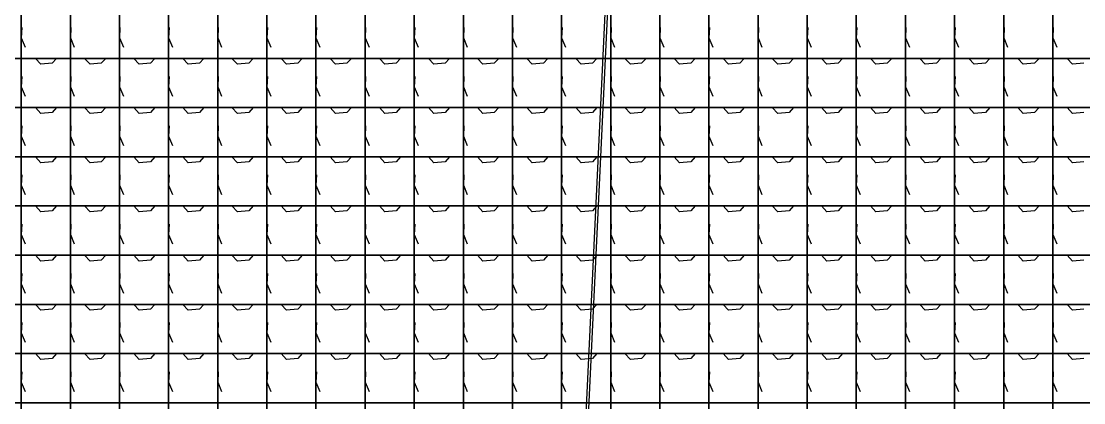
# Model space of a CAD drawing. Header units: inches. Extents: x 0 to 2763, y 0 to 1500.
# Drawn here: x 432 to 981, y 508 to 705 of the extents above; entities that cross this region are included whole.
import ezdxf

# ---------------------------------------------------------------- set-up
doc = ezdxf.new("R2010")
doc.units = ezdxf.units.IN
doc.header["$MEASUREMENT"] = 0

# ---------------------------------------------------------------- blocks, each defined once
blk = doc.blocks.new('*U1')
at = {"color": 254, "true_color": 0xfeeab9}
blk.add_lwpolyline([(-12.7, -12.7), (12.7, -12.7), (12.7, 12.7), (-12.7, 12.7), (-12.7, -12.7)], dxfattribs=at)
blk = doc.blocks.new('*U2')
at = {"color": 0, "linetype": 'ByBlock', "lineweight": -2, "transparency": 16777216}
for p in [(406.4, 685.8), (431.8, 685.8), (457.2, 685.8), (482.6, 685.8), (508, 685.8), (533.4, 685.8), (558.8, 685.8), (584.2, 685.8), (609.6, 685.8), (635, 685.8), (660.4, 685.8), (685.8, 685.8), (711.2, 685.8), (736.6, 685.8), (762, 685.8), (787.4, 685.8), (812.8, 685.8), (838.2, 685.8), (863.6, 685.8), (889, 685.8), (914.4, 685.8), (939.8, 685.8), (965.2, 685.8), (406.4, 660.4), (431.8, 660.4), (457.2, 660.4), (482.6, 660.4), (508, 660.4), (533.4, 660.4), (558.8, 660.4), (584.2, 660.4), (609.6, 660.4), (635, 660.4), (660.4, 660.4), (685.8, 660.4), (711.2, 660.4), (736.6, 660.4), (762, 660.4), (787.4, 660.4), (812.8, 660.4), (838.2, 660.4), (863.6, 660.4), (889, 660.4), (914.4, 660.4), (939.8, 660.4), (965.2, 660.4), (406.4, 635), (431.8, 635), (457.2, 635), (482.6, 635), (508, 635), (533.4, 635), (558.8, 635), (584.2, 635), (609.6, 635), (635, 635), (660.4, 635), (685.8, 635), (711.2, 635), (736.6, 635), (762, 635), (787.4, 635), (812.8, 635), (838.2, 635), (863.6, 635), (889, 635), (914.4, 635), (939.8, 635), (965.2, 635), (406.4, 609.6), (431.8, 609.6), (457.2, 609.6), (482.6, 609.6), (508, 609.6), (533.4, 609.6), (558.8, 609.6), (584.2, 609.6), (609.6, 609.6), (635, 609.6), (660.4, 609.6), (685.8, 609.6), (711.2, 609.6), (736.6, 609.6), (762, 609.6), (787.4, 609.6), (812.8, 609.6), (838.2, 609.6), (863.6, 609.6), (889, 609.6), (914.4, 609.6), (939.8, 609.6), (965.2, 609.6), (406.4, 584.2), (431.8, 584.2), (457.2, 584.2), (482.6, 584.2), (508, 584.2), (533.4, 584.2), (558.8, 584.2), (584.2, 584.2), (609.6, 584.2), (635, 584.2), (660.4, 584.2), (685.8, 584.2), (711.2, 584.2), (736.6, 584.2), (762, 584.2), (787.4, 584.2), (812.8, 584.2), (838.2, 584.2), (863.6, 584.2), (889, 584.2), (914.4, 584.2), (939.8, 584.2), (965.2, 584.2), (406.4, 558.8), (431.8, 558.8), (457.2, 558.8), (482.6, 558.8), (508, 558.8), (533.4, 558.8), (558.8, 558.8), (584.2, 558.8), (609.6, 558.8), (635, 558.8), (660.4, 558.8), (685.8, 558.8), (711.2, 558.8), (736.6, 558.8), (762, 558.8), (787.4, 558.8), (812.8, 558.8), (838.2, 558.8), (863.6, 558.8), (889, 558.8), (914.4, 558.8), (939.8, 558.8), (965.2, 558.8), (406.4, 533.4), (431.8, 533.4), (457.2, 533.4), (482.6, 533.4), (508, 533.4), (533.4, 533.4), (558.8, 533.4), (584.2, 533.4), (609.6, 533.4), (635, 533.4), (660.4, 533.4), (685.8, 533.4), (711.2, 533.4), (736.6, 533.4), (762, 533.4), (787.4, 533.4), (812.8, 533.4), (838.2, 533.4), (863.6, 533.4), (889, 533.4), (914.4, 533.4), (939.8, 533.4), (965.2, 533.4), (406.4, 508), (431.8, 508), (457.2, 508), (482.6, 508), (508, 508), (533.4, 508), (558.8, 508), (584.2, 508), (609.6, 508), (635, 508), (660.4, 508), (685.8, 508), (711.2, 508), (736.6, 508), (762, 508), (787.4, 508), (812.8, 508), (838.2, 508), (863.6, 508), (889, 508), (914.4, 508), (939.8, 508), (965.2, 508), (406.4, 482.6), (431.8, 482.6), (457.2, 482.6), (482.6, 482.6), (508, 482.6), (533.4, 482.6), (558.8, 482.6), (584.2, 482.6), (609.6, 482.6), (635, 482.6), (660.4, 482.6), (685.8, 482.6), (711.2, 482.6), (736.6, 482.6), (762, 482.6), (787.4, 482.6), (812.8, 482.6), (838.2, 482.6), (863.6, 482.6), (889, 482.6), (914.4, 482.6), (939.8, 482.6), (965.2, 482.6)]:
    blk.add_blockref('*U1', p, dxfattribs=at)

msp = doc.modelspace()

# ---------------------------------------------------------------- linework, layer by layer
at = {"linetype": 'Continuous'}
for p, q in [((432.05, 701.8), (431.8, 696.47)), ((457.45, 701.8), (457.2, 696.47)), ((482.85, 701.8), (482.6, 696.47)), ((508.25, 701.8), (508, 696.47)), ((533.65, 701.8), (533.4, 696.47)), ((559.05, 701.8), (558.8, 696.47)), ((584.45, 701.8), (584.2, 696.47)), ((609.85, 701.8), (609.6, 696.47)), ((635.25, 701.8), (635, 696.47)), ((660.65, 701.8), (660.4, 696.47)), ((686.05, 701.8), (685.8, 696.47)), ((711.45, 701.8), (711.2, 696.47)), ((736.85, 701.8), (736.6, 696.47)), ((762.25, 701.8), (762, 696.47)), ((787.65, 701.8), (787.4, 696.47)), ((813.05, 701.8), (812.8, 696.47)), ((838.45, 701.8), (838.2, 696.47)), ((863.85, 701.8), (863.6, 696.47)), ((889.25, 701.8), (889, 696.47)), ((914.65, 701.8), (914.4, 696.47)), ((940.05, 701.8), (939.8, 696.47)), ((965.45, 701.8), (965.2, 696.47)), ((431.8, 696.47), (433.83, 691.64)), ((457.2, 696.47), (459.23, 691.64)), ((482.6, 696.47), (484.63, 691.64)), ((508, 696.47), (510.03, 691.64)), ((533.4, 696.47), (535.43, 691.64)), ((558.8, 696.47), (560.83, 691.64)), ((584.2, 696.47), (586.23, 691.64)), ((609.6, 696.47), (611.63, 691.64)), ((635, 696.47), (637.03, 691.64)), ((660.4, 696.47), (662.43, 691.64)), ((685.8, 696.47), (687.83, 691.64)), ((711.2, 696.47), (713.23, 691.64)), ((736.6, 696.47), (738.63, 691.64)), ((762, 696.47), (764.03, 691.64)), ((787.4, 696.47), (789.43, 691.64)), ((812.8, 696.47), (814.83, 691.64)), ((838.2, 696.47), (840.23, 691.64)), ((863.6, 696.47), (865.63, 691.64)), ((889, 696.47), (891.03, 691.64)), ((914.4, 696.47), (916.43, 691.64)), ((939.8, 696.47), (941.83, 691.64)), ((965.2, 696.47), (967.23, 691.64)), ((441.96, 682.75), (439.17, 685.8)), ((447.8, 683.26), (441.96, 682.75)), ((450.09, 685.8), (447.8, 683.26)), ((467.36, 682.75), (464.57, 685.8)), ((473.2, 683.26), (467.36, 682.75)), ((475.49, 685.8), (473.2, 683.26)), ((492.76, 682.75), (489.97, 685.8)), ((498.6, 683.26), (492.76, 682.75)), ((500.89, 685.8), (498.6, 683.26)), ((518.16, 682.75), (515.37, 685.8)), ((524, 683.26), (518.16, 682.75)), ((526.29, 685.8), (524, 683.26)), ((543.56, 682.75), (540.77, 685.8)), ((549.4, 683.26), (543.56, 682.75)), ((551.69, 685.8), (549.4, 683.26)), ((568.96, 682.75), (566.17, 685.8)), ((574.8, 683.26), (568.96, 682.75)), ((577.09, 685.8), (574.8, 683.26)), ((594.36, 682.75), (591.57, 685.8)), ((600.2, 683.26), (594.36, 682.75)), ((602.49, 685.8), (600.2, 683.26)), ((619.76, 682.75), (616.97, 685.8)), ((625.6, 683.26), (619.76, 682.75)), ((627.89, 685.8), (625.6, 683.26)), ((645.16, 682.75), (642.37, 685.8)), ((651, 683.26), (645.16, 682.75)), ((653.29, 685.8), (651, 683.26)), ((670.56, 682.75), (667.77, 685.8)), ((676.4, 683.26), (670.56, 682.75)), ((678.69, 685.8), (676.4, 683.26)), ((695.96, 682.75), (693.17, 685.8)), ((701.8, 683.26), (695.96, 682.75)), ((704.09, 685.8), (701.8, 683.26)), ((721.36, 682.75), (718.57, 685.8)), ((727.2, 683.26), (721.36, 682.75)), ((729.49, 685.8), (727.2, 683.26)), ((746.76, 682.75), (743.97, 685.8)), ((752.6, 683.26), (746.76, 682.75)), ((754.89, 685.8), (752.6, 683.26)), ((772.16, 682.75), (769.37, 685.8)), ((778, 683.26), (772.16, 682.75)), ((780.29, 685.8), (778, 683.26)), ((797.56, 682.75), (794.77, 685.8)), ((803.4, 683.26), (797.56, 682.75)), ((805.69, 685.8), (803.4, 683.26)), ((822.96, 682.75), (820.17, 685.8)), ((828.8, 683.26), (822.96, 682.75)), ((831.09, 685.8), (828.8, 683.26)), ((848.36, 682.75), (845.57, 685.8)), ((854.2, 683.26), (848.36, 682.75)), ((856.49, 685.8), (854.2, 683.26)), ((873.76, 682.75), (870.97, 685.8)), ((879.6, 683.26), (873.76, 682.75)), ((881.89, 685.8), (879.6, 683.26)), ((899.16, 682.75), (896.37, 685.8)), ((905, 683.26), (899.16, 682.75)), ((907.29, 685.8), (905, 683.26)), ((924.56, 682.75), (921.77, 685.8)), ((930.4, 683.26), (924.56, 682.75)), ((932.69, 685.8), (930.4, 683.26)), ((949.96, 682.75), (947.17, 685.8)), ((955.8, 683.26), (949.96, 682.75)), ((958.09, 685.8), (955.8, 683.26)), ((975.36, 682.75), (972.57, 685.8)), ((981.2, 683.26), (975.36, 682.75)), ((432.05, 676.4), (431.8, 671.07)), ((457.45, 676.4), (457.2, 671.07)), ((482.85, 676.4), (482.6, 671.07)), ((508.25, 676.4), (508, 671.07)), ((533.65, 676.4), (533.4, 671.07)), ((559.05, 676.4), (558.8, 671.07)), ((584.45, 676.4), (584.2, 671.07)), ((609.85, 676.4), (609.6, 671.07)), ((635.25, 676.4), (635, 671.07)), ((660.65, 676.4), (660.4, 671.07)), ((686.05, 676.4), (685.8, 671.07)), ((711.45, 676.4), (711.2, 671.07)), ((736.85, 676.4), (736.6, 671.07)), ((762.25, 676.4), (762, 671.07)), ((787.65, 676.4), (787.4, 671.07)), ((813.05, 676.4), (812.8, 671.07)), ((838.45, 676.4), (838.2, 671.07)), ((863.85, 676.4), (863.6, 671.07)), ((889.25, 676.4), (889, 671.07)), ((914.65, 676.4), (914.4, 671.07)), ((940.05, 676.4), (939.8, 671.07)), ((965.45, 676.4), (965.2, 671.07)), ((431.8, 671.07), (433.83, 666.24)), ((457.2, 671.07), (459.23, 666.24)), ((482.6, 671.07), (484.63, 666.24)), ((508, 671.07), (510.03, 666.24)), ((533.4, 671.07), (535.43, 666.24)), ((558.8, 671.07), (560.83, 666.24)), ((584.2, 671.07), (586.23, 666.24)), ((609.6, 671.07), (611.63, 666.24)), ((635, 671.07), (637.03, 666.24)), ((660.4, 671.07), (662.43, 666.24)), ((685.8, 671.07), (687.83, 666.24)), ((711.2, 671.07), (713.23, 666.24)), ((736.6, 671.07), (738.63, 666.24)), ((762, 671.07), (764.03, 666.24)), ((787.4, 671.07), (789.43, 666.24)), ((812.8, 671.07), (814.83, 666.24)), ((838.2, 671.07), (840.23, 666.24)), ((863.6, 671.07), (865.63, 666.24)), ((889, 671.07), (891.03, 666.24)), ((914.4, 671.07), (916.43, 666.24)), ((939.8, 671.07), (941.83, 666.24)), ((965.2, 671.07), (967.23, 666.24)), ((441.96, 657.35), (439.17, 660.4)), ((450.09, 660.4), (447.8, 657.86)), ((467.36, 657.35), (464.57, 660.4)), ((475.49, 660.4), (473.2, 657.86)), ((492.76, 657.35), (489.97, 660.4)), ((500.89, 660.4), (498.6, 657.86)), ((518.16, 657.35), (515.37, 660.4)), ((526.29, 660.4), (524, 657.86)), ((543.56, 657.35), (540.77, 660.4)), ((551.69, 660.4), (549.4, 657.86)), ((568.96, 657.35), (566.17, 660.4)), ((577.09, 660.4), (574.8, 657.86)), ((594.36, 657.35), (591.57, 660.4)), ((602.49, 660.4), (600.2, 657.86)), ((619.76, 657.35), (616.97, 660.4)), ((627.89, 660.4), (625.6, 657.86)), ((645.16, 657.35), (642.37, 660.4)), ((653.29, 660.4), (651, 657.86)), ((670.56, 657.35), (667.77, 660.4)), ((678.69, 660.4), (676.4, 657.86)), ((695.96, 657.35), (693.17, 660.4)), ((704.09, 660.4), (701.8, 657.86)), ((721.36, 657.35), (718.57, 660.4)), ((729.49, 660.4), (727.2, 657.86)), ((746.76, 657.35), (743.97, 660.4)), ((754.89, 660.4), (752.6, 657.86)), ((772.16, 657.35), (769.37, 660.4)), ((780.29, 660.4), (778, 657.86)), ((797.56, 657.35), (794.77, 660.4)), ((805.69, 660.4), (803.4, 657.86)), ((822.96, 657.35), (820.17, 660.4)), ((831.09, 660.4), (828.8, 657.86)), ((848.36, 657.35), (845.57, 660.4)), ((856.49, 660.4), (854.2, 657.86)), ((873.76, 657.35), (870.97, 660.4)), ((881.89, 660.4), (879.6, 657.86)), ((899.16, 657.35), (896.37, 660.4)), ((907.29, 660.4), (905, 657.86)), ((924.56, 657.35), (921.77, 660.4)), ((932.69, 660.4), (930.4, 657.86)), ((949.96, 657.35), (947.17, 660.4)), ((958.09, 660.4), (955.8, 657.86)), ((975.36, 657.35), (972.57, 660.4)), ((447.8, 657.86), (441.96, 657.35)), ((473.2, 657.86), (467.36, 657.35)), ((498.6, 657.86), (492.76, 657.35)), ((524, 657.86), (518.16, 657.35)), ((549.4, 657.86), (543.56, 657.35)), ((574.8, 657.86), (568.96, 657.35)), ((600.2, 657.86), (594.36, 657.35)), ((625.6, 657.86), (619.76, 657.35)), ((651, 657.86), (645.16, 657.35)), ((676.4, 657.86), (670.56, 657.35)), ((701.8, 657.86), (695.96, 657.35)), ((727.2, 657.86), (721.36, 657.35)), ((752.6, 657.86), (746.76, 657.35)), ((778, 657.86), (772.16, 657.35)), ((803.4, 657.86), (797.56, 657.35)), ((828.8, 657.86), (822.96, 657.35)), ((854.2, 657.86), (848.36, 657.35)), ((879.6, 657.86), (873.76, 657.35)), ((905, 657.86), (899.16, 657.35)), ((930.4, 657.86), (924.56, 657.35)), ((955.8, 657.86), (949.96, 657.35)), ((981.2, 657.86), (975.36, 657.35)), ((432.05, 651), (431.8, 645.67)), ((457.45, 651), (457.2, 645.67)), ((482.85, 651), (482.6, 645.67)), ((508.25, 651), (508, 645.67)), ((533.65, 651), (533.4, 645.67)), ((559.05, 651), (558.8, 645.67)), ((584.45, 651), (584.2, 645.67)), ((609.85, 651), (609.6, 645.67)), ((635.25, 651), (635, 645.67)), ((660.65, 651), (660.4, 645.67)), ((686.05, 651), (685.8, 645.67)), ((711.45, 651), (711.2, 645.67)), ((736.85, 651), (736.6, 645.67)), ((762.25, 651), (762, 645.67)), ((787.65, 651), (787.4, 645.67)), ((813.05, 651), (812.8, 645.67)), ((838.45, 651), (838.2, 645.67)), ((863.85, 651), (863.6, 645.67)), ((889.25, 651), (889, 645.67)), ((914.65, 651), (914.4, 645.67)), ((940.05, 651), (939.8, 645.67)), ((965.45, 651), (965.2, 645.67)), ((431.8, 645.67), (433.83, 640.84)), ((457.2, 645.67), (459.23, 640.84)), ((482.6, 645.67), (484.63, 640.84)), ((508, 645.67), (510.03, 640.84)), ((533.4, 645.67), (535.43, 640.84)), ((558.8, 645.67), (560.83, 640.84)), ((584.2, 645.67), (586.23, 640.84)), ((609.6, 645.67), (611.63, 640.84)), ((635, 645.67), (637.03, 640.84)), ((660.4, 645.67), (662.43, 640.84)), ((685.8, 645.67), (687.83, 640.84)), ((711.2, 645.67), (713.23, 640.84)), ((736.6, 645.67), (738.63, 640.84)), ((762, 645.67), (764.03, 640.84)), ((787.4, 645.67), (789.43, 640.84)), ((812.8, 645.67), (814.83, 640.84)), ((838.2, 645.67), (840.23, 640.84)), ((863.6, 645.67), (865.63, 640.84)), ((889, 645.67), (891.03, 640.84)), ((914.4, 645.67), (916.43, 640.84)), ((939.8, 645.67), (941.83, 640.84)), ((965.2, 645.67), (967.23, 640.84)), ((441.96, 631.95), (439.17, 635)), ((447.8, 632.46), (441.96, 631.95)), ((450.09, 635), (447.8, 632.46)), ((467.36, 631.95), (464.57, 635)), ((473.2, 632.46), (467.36, 631.95)), ((475.49, 635), (473.2, 632.46)), ((492.76, 631.95), (489.97, 635)), ((498.6, 632.46), (492.76, 631.95)), ((500.89, 635), (498.6, 632.46)), ((518.16, 631.95), (515.37, 635)), ((524, 632.46), (518.16, 631.95)), ((526.29, 635), (524, 632.46)), ((543.56, 631.95), (540.77, 635)), ((549.4, 632.46), (543.56, 631.95)), ((551.69, 635), (549.4, 632.46)), ((568.96, 631.95), (566.17, 635)), ((574.8, 632.46), (568.96, 631.95)), ((577.09, 635), (574.8, 632.46)), ((594.36, 631.95), (591.57, 635)), ((600.2, 632.46), (594.36, 631.95)), ((602.49, 635), (600.2, 632.46)), ((619.76, 631.95), (616.97, 635)), ((625.6, 632.46), (619.76, 631.95)), ((627.89, 635), (625.6, 632.46)), ((645.16, 631.95), (642.37, 635)), ((651, 632.46), (645.16, 631.95)), ((653.29, 635), (651, 632.46)), ((670.56, 631.95), (667.77, 635)), ((676.4, 632.46), (670.56, 631.95)), ((678.69, 635), (676.4, 632.46)), ((695.96, 631.95), (693.17, 635)), ((701.8, 632.46), (695.96, 631.95)), ((704.09, 635), (701.8, 632.46)), ((721.36, 631.95), (718.57, 635)), ((727.2, 632.46), (721.36, 631.95)), ((729.49, 635), (727.2, 632.46)), ((746.76, 631.95), (743.97, 635)), ((752.6, 632.46), (746.76, 631.95)), ((754.89, 635), (752.6, 632.46)), ((772.16, 631.95), (769.37, 635)), ((778, 632.46), (772.16, 631.95)), ((780.29, 635), (778, 632.46)), ((797.56, 631.95), (794.77, 635)), ((803.4, 632.46), (797.56, 631.95)), ((805.69, 635), (803.4, 632.46)), ((822.96, 631.95), (820.17, 635)), ((828.8, 632.46), (822.96, 631.95)), ((831.09, 635), (828.8, 632.46)), ((848.36, 631.95), (845.57, 635)), ((854.2, 632.46), (848.36, 631.95)), ((856.49, 635), (854.2, 632.46)), ((873.76, 631.95), (870.97, 635)), ((879.6, 632.46), (873.76, 631.95)), ((881.89, 635), (879.6, 632.46)), ((899.16, 631.95), (896.37, 635)), ((905, 632.46), (899.16, 631.95)), ((907.29, 635), (905, 632.46)), ((924.56, 631.95), (921.77, 635)), ((930.4, 632.46), (924.56, 631.95)), ((932.69, 635), (930.4, 632.46)), ((949.96, 631.95), (947.17, 635)), ((955.8, 632.46), (949.96, 631.95)), ((958.09, 635), (955.8, 632.46)), ((975.36, 631.95), (972.57, 635)), ((981.2, 632.46), (975.36, 631.95)), ((432.05, 625.6), (431.8, 620.27)), ((457.45, 625.6), (457.2, 620.27)), ((482.85, 625.6), (482.6, 620.27)), ((508.25, 625.6), (508, 620.27)), ((533.65, 625.6), (533.4, 620.27)), ((559.05, 625.6), (558.8, 620.27)), ((584.45, 625.6), (584.2, 620.27)), ((609.85, 625.6), (609.6, 620.27)), ((635.25, 625.6), (635, 620.27)), ((660.65, 625.6), (660.4, 620.27)), ((686.05, 625.6), (685.8, 620.27)), ((711.45, 625.6), (711.2, 620.27)), ((736.85, 625.6), (736.6, 620.27)), ((762.25, 625.6), (762, 620.27)), ((787.65, 625.6), (787.4, 620.27)), ((813.05, 625.6), (812.8, 620.27)), ((838.45, 625.6), (838.2, 620.27)), ((863.85, 625.6), (863.6, 620.27)), ((889.25, 625.6), (889, 620.27)), ((914.65, 625.6), (914.4, 620.27)), ((940.05, 625.6), (939.8, 620.27)), ((965.45, 625.6), (965.2, 620.27)), ((431.8, 620.27), (433.83, 615.44)), ((457.2, 620.27), (459.23, 615.44)), ((482.6, 620.27), (484.63, 615.44)), ((508, 620.27), (510.03, 615.44)), ((533.4, 620.27), (535.43, 615.44)), ((558.8, 620.27), (560.83, 615.44)), ((584.2, 620.27), (586.23, 615.44)), ((609.6, 620.27), (611.63, 615.44)), ((635, 620.27), (637.03, 615.44)), ((660.4, 620.27), (662.43, 615.44)), ((685.8, 620.27), (687.83, 615.44)), ((711.2, 620.27), (713.23, 615.44)), ((736.6, 620.27), (738.63, 615.44)), ((762, 620.27), (764.03, 615.44)), ((787.4, 620.27), (789.43, 615.44)), ((812.8, 620.27), (814.83, 615.44)), ((838.2, 620.27), (840.23, 615.44)), ((863.6, 620.27), (865.63, 615.44)), ((889, 620.27), (891.03, 615.44)), ((914.4, 620.27), (916.43, 615.44)), ((939.8, 620.27), (941.83, 615.44)), ((965.2, 620.27), (967.23, 615.44)), ((441.96, 606.55), (439.17, 609.6)), ((447.8, 607.06), (441.96, 606.55)), ((450.09, 609.6), (447.8, 607.06)), ((467.36, 606.55), (464.57, 609.6)), ((473.2, 607.06), (467.36, 606.55)), ((475.49, 609.6), (473.2, 607.06)), ((492.76, 606.55), (489.97, 609.6)), ((498.6, 607.06), (492.76, 606.55)), ((500.89, 609.6), (498.6, 607.06)), ((518.16, 606.55), (515.37, 609.6)), ((524, 607.06), (518.16, 606.55)), ((526.29, 609.6), (524, 607.06)), ((543.56, 606.55), (540.77, 609.6)), ((549.4, 607.06), (543.56, 606.55)), ((551.69, 609.6), (549.4, 607.06)), ((568.96, 606.55), (566.17, 609.6)), ((574.8, 607.06), (568.96, 606.55)), ((577.09, 609.6), (574.8, 607.06)), ((594.36, 606.55), (591.57, 609.6)), ((600.2, 607.06), (594.36, 606.55)), ((602.49, 609.6), (600.2, 607.06)), ((619.76, 606.55), (616.97, 609.6)), ((625.6, 607.06), (619.76, 606.55)), ((627.89, 609.6), (625.6, 607.06)), ((645.16, 606.55), (642.37, 609.6)), ((651, 607.06), (645.16, 606.55)), ((653.29, 609.6), (651, 607.06)), ((670.56, 606.55), (667.77, 609.6)), ((676.4, 607.06), (670.56, 606.55)), ((678.69, 609.6), (676.4, 607.06)), ((695.96, 606.55), (693.17, 609.6)), ((701.8, 607.06), (695.96, 606.55)), ((704.09, 609.6), (701.8, 607.06)), ((721.36, 606.55), (718.57, 609.6)), ((727.2, 607.06), (721.36, 606.55)), ((729.49, 609.6), (727.2, 607.06)), ((746.76, 606.55), (743.97, 609.6)), ((752.6, 607.06), (746.76, 606.55)), ((754.89, 609.6), (752.6, 607.06)), ((772.16, 606.55), (769.37, 609.6)), ((778, 607.06), (772.16, 606.55)), ((780.29, 609.6), (778, 607.06)), ((797.56, 606.55), (794.77, 609.6)), ((803.4, 607.06), (797.56, 606.55)), ((805.69, 609.6), (803.4, 607.06)), ((822.96, 606.55), (820.17, 609.6)), ((828.8, 607.06), (822.96, 606.55)), ((831.09, 609.6), (828.8, 607.06)), ((848.36, 606.55), (845.57, 609.6)), ((854.2, 607.06), (848.36, 606.55)), ((856.49, 609.6), (854.2, 607.06)), ((873.76, 606.55), (870.97, 609.6)), ((879.6, 607.06), (873.76, 606.55)), ((881.89, 609.6), (879.6, 607.06)), ((899.16, 606.55), (896.37, 609.6)), ((905, 607.06), (899.16, 606.55)), ((907.29, 609.6), (905, 607.06)), ((924.56, 606.55), (921.77, 609.6)), ((930.4, 607.06), (924.56, 606.55)), ((932.69, 609.6), (930.4, 607.06)), ((949.96, 606.55), (947.17, 609.6)), ((955.8, 607.06), (949.96, 606.55)), ((958.09, 609.6), (955.8, 607.06)), ((975.36, 606.55), (972.57, 609.6)), ((981.2, 607.06), (975.36, 606.55)), ((432.05, 600.2), (431.8, 594.87)), ((457.45, 600.2), (457.2, 594.87)), ((482.85, 600.2), (482.6, 594.87)), ((508.25, 600.2), (508, 594.87)), ((533.65, 600.2), (533.4, 594.87)), ((559.05, 600.2), (558.8, 594.87)), ((584.45, 600.2), (584.2, 594.87)), ((609.85, 600.2), (609.6, 594.87)), ((635.25, 600.2), (635, 594.87)), ((660.65, 600.2), (660.4, 594.87)), ((686.05, 600.2), (685.8, 594.87)), ((711.45, 600.2), (711.2, 594.87)), ((736.85, 600.2), (736.6, 594.87)), ((762.25, 600.2), (762, 594.87)), ((787.65, 600.2), (787.4, 594.87)), ((813.05, 600.2), (812.8, 594.87)), ((838.45, 600.2), (838.2, 594.87)), ((863.85, 600.2), (863.6, 594.87)), ((889.25, 600.2), (889, 594.87)), ((914.65, 600.2), (914.4, 594.87)), ((940.05, 600.2), (939.8, 594.87)), ((965.45, 600.2), (965.2, 594.87)), ((431.8, 594.87), (433.83, 590.04)), ((457.2, 594.87), (459.23, 590.04)), ((482.6, 594.87), (484.63, 590.04)), ((508, 594.87), (510.03, 590.04)), ((533.4, 594.87), (535.43, 590.04)), ((558.8, 594.87), (560.83, 590.04)), ((584.2, 594.87), (586.23, 590.04)), ((609.6, 594.87), (611.63, 590.04)), ((635, 594.87), (637.03, 590.04)), ((660.4, 594.87), (662.43, 590.04)), ((685.8, 594.87), (687.83, 590.04)), ((711.2, 594.87), (713.23, 590.04)), ((736.6, 594.87), (738.63, 590.04)), ((762, 594.87), (764.03, 590.04)), ((787.4, 594.87), (789.43, 590.04)), ((812.8, 594.87), (814.83, 590.04)), ((838.2, 594.87), (840.23, 590.04)), ((863.6, 594.87), (865.63, 590.04)), ((889, 594.87), (891.03, 590.04)), ((914.4, 594.87), (916.43, 590.04)), ((939.8, 594.87), (941.83, 590.04)), ((965.2, 594.87), (967.23, 590.04)), ((441.96, 581.15), (439.17, 584.2)), ((450.09, 584.2), (447.8, 581.66)), ((467.36, 581.15), (464.57, 584.2)), ((475.49, 584.2), (473.2, 581.66)), ((492.76, 581.15), (489.97, 584.2)), ((500.89, 584.2), (498.6, 581.66)), ((518.16, 581.15), (515.37, 584.2)), ((526.29, 584.2), (524, 581.66)), ((543.56, 581.15), (540.77, 584.2)), ((551.69, 584.2), (549.4, 581.66)), ((568.96, 581.15), (566.17, 584.2)), ((577.09, 584.2), (574.8, 581.66)), ((594.36, 581.15), (591.57, 584.2)), ((602.49, 584.2), (600.2, 581.66)), ((619.76, 581.15), (616.97, 584.2)), ((627.89, 584.2), (625.6, 581.66)), ((645.16, 581.15), (642.37, 584.2)), ((653.29, 584.2), (651, 581.66)), ((670.56, 581.15), (667.77, 584.2)), ((678.69, 584.2), (676.4, 581.66)), ((695.96, 581.15), (693.17, 584.2)), ((704.09, 584.2), (701.8, 581.66)), ((721.36, 581.15), (718.57, 584.2)), ((729.49, 584.2), (727.2, 581.66)), ((746.76, 581.15), (743.97, 584.2)), ((754.89, 584.2), (752.6, 581.66)), ((772.16, 581.15), (769.37, 584.2)), ((780.29, 584.2), (778, 581.66)), ((797.56, 581.15), (794.77, 584.2)), ((805.69, 584.2), (803.4, 581.66)), ((822.96, 581.15), (820.17, 584.2)), ((831.09, 584.2), (828.8, 581.66)), ((848.36, 581.15), (845.57, 584.2)), ((856.49, 584.2), (854.2, 581.66)), ((873.76, 581.15), (870.97, 584.2)), ((881.89, 584.2), (879.6, 581.66)), ((899.16, 581.15), (896.37, 584.2)), ((907.29, 584.2), (905, 581.66)), ((924.56, 581.15), (921.77, 584.2)), ((932.69, 584.2), (930.4, 581.66)), ((949.96, 581.15), (947.17, 584.2)), ((958.09, 584.2), (955.8, 581.66)), ((975.36, 581.15), (972.57, 584.2)), ((447.8, 581.66), (441.96, 581.15)), ((473.2, 581.66), (467.36, 581.15)), ((498.6, 581.66), (492.76, 581.15)), ((524, 581.66), (518.16, 581.15)), ((549.4, 581.66), (543.56, 581.15)), ((574.8, 581.66), (568.96, 581.15)), ((600.2, 581.66), (594.36, 581.15)), ((625.6, 581.66), (619.76, 581.15)), ((651, 581.66), (645.16, 581.15)), ((676.4, 581.66), (670.56, 581.15)), ((701.8, 581.66), (695.96, 581.15)), ((727.2, 581.66), (721.36, 581.15)), ((752.6, 581.66), (746.76, 581.15)), ((778, 581.66), (772.16, 581.15)), ((803.4, 581.66), (797.56, 581.15)), ((828.8, 581.66), (822.96, 581.15)), ((854.2, 581.66), (848.36, 581.15)), ((879.6, 581.66), (873.76, 581.15)), ((905, 581.66), (899.16, 581.15)), ((930.4, 581.66), (924.56, 581.15)), ((955.8, 581.66), (949.96, 581.15)), ((981.2, 581.66), (975.36, 581.15)), ((432.05, 574.8), (431.8, 569.47)), ((457.45, 574.8), (457.2, 569.47)), ((482.85, 574.8), (482.6, 569.47)), ((508.25, 574.8), (508, 569.47)), ((533.65, 574.8), (533.4, 569.47)), ((559.05, 574.8), (558.8, 569.47)), ((584.45, 574.8), (584.2, 569.47)), ((609.85, 574.8), (609.6, 569.47)), ((635.25, 574.8), (635, 569.47)), ((660.65, 574.8), (660.4, 569.47)), ((686.05, 574.8), (685.8, 569.47)), ((711.45, 574.8), (711.2, 569.47)), ((736.85, 574.8), (736.6, 569.47)), ((762.25, 574.8), (762, 569.47)), ((787.65, 574.8), (787.4, 569.47)), ((813.05, 574.8), (812.8, 569.47)), ((838.45, 574.8), (838.2, 569.47)), ((863.85, 574.8), (863.6, 569.47)), ((889.25, 574.8), (889, 569.47)), ((914.65, 574.8), (914.4, 569.47)), ((940.05, 574.8), (939.8, 569.47)), ((965.45, 574.8), (965.2, 569.47)), ((431.8, 569.47), (433.83, 564.64)), ((457.2, 569.47), (459.23, 564.64)), ((482.6, 569.47), (484.63, 564.64)), ((508, 569.47), (510.03, 564.64)), ((533.4, 569.47), (535.43, 564.64)), ((558.8, 569.47), (560.83, 564.64)), ((584.2, 569.47), (586.23, 564.64)), ((609.6, 569.47), (611.63, 564.64)), ((635, 569.47), (637.03, 564.64)), ((660.4, 569.47), (662.43, 564.64)), ((685.8, 569.47), (687.83, 564.64)), ((711.2, 569.47), (713.23, 564.64)), ((736.6, 569.47), (738.63, 564.64)), ((762, 569.47), (764.03, 564.64)), ((787.4, 569.47), (789.43, 564.64)), ((812.8, 569.47), (814.83, 564.64)), ((838.2, 569.47), (840.23, 564.64)), ((863.6, 569.47), (865.63, 564.64)), ((889, 569.47), (891.03, 564.64)), ((914.4, 569.47), (916.43, 564.64)), ((939.8, 569.47), (941.83, 564.64)), ((965.2, 569.47), (967.23, 564.64)), ((441.96, 555.75), (439.17, 558.8)), ((447.8, 556.26), (441.96, 555.75)), ((450.09, 558.8), (447.8, 556.26)), ((467.36, 555.75), (464.57, 558.8)), ((473.2, 556.26), (467.36, 555.75)), ((475.49, 558.8), (473.2, 556.26)), ((492.76, 555.75), (489.97, 558.8)), ((498.6, 556.26), (492.76, 555.75)), ((500.89, 558.8), (498.6, 556.26)), ((518.16, 555.75), (515.37, 558.8)), ((524, 556.26), (518.16, 555.75)), ((526.29, 558.8), (524, 556.26)), ((543.56, 555.75), (540.77, 558.8)), ((549.4, 556.26), (543.56, 555.75)), ((551.69, 558.8), (549.4, 556.26)), ((568.96, 555.75), (566.17, 558.8)), ((574.8, 556.26), (568.96, 555.75)), ((577.09, 558.8), (574.8, 556.26)), ((594.36, 555.75), (591.57, 558.8)), ((600.2, 556.26), (594.36, 555.75)), ((602.49, 558.8), (600.2, 556.26)), ((619.76, 555.75), (616.97, 558.8)), ((625.6, 556.26), (619.76, 555.75)), ((627.89, 558.8), (625.6, 556.26)), ((645.16, 555.75), (642.37, 558.8)), ((651, 556.26), (645.16, 555.75)), ((653.29, 558.8), (651, 556.26)), ((670.56, 555.75), (667.77, 558.8)), ((676.4, 556.26), (670.56, 555.75)), ((678.69, 558.8), (676.4, 556.26)), ((695.96, 555.75), (693.17, 558.8)), ((701.8, 556.26), (695.96, 555.75)), ((704.09, 558.8), (701.8, 556.26)), ((721.36, 555.75), (718.57, 558.8)), ((727.2, 556.26), (721.36, 555.75)), ((729.49, 558.8), (727.2, 556.26)), ((746.76, 555.75), (743.97, 558.8)), ((752.6, 556.26), (746.76, 555.75)), ((754.89, 558.8), (752.6, 556.26)), ((772.16, 555.75), (769.37, 558.8)), ((778, 556.26), (772.16, 555.75)), ((780.29, 558.8), (778, 556.26)), ((797.56, 555.75), (794.77, 558.8)), ((803.4, 556.26), (797.56, 555.75)), ((805.69, 558.8), (803.4, 556.26)), ((822.96, 555.75), (820.17, 558.8)), ((828.8, 556.26), (822.96, 555.75)), ((831.09, 558.8), (828.8, 556.26)), ((848.36, 555.75), (845.57, 558.8)), ((854.2, 556.26), (848.36, 555.75)), ((856.49, 558.8), (854.2, 556.26)), ((873.76, 555.75), (870.97, 558.8)), ((879.6, 556.26), (873.76, 555.75)), ((881.89, 558.8), (879.6, 556.26)), ((899.16, 555.75), (896.37, 558.8)), ((905, 556.26), (899.16, 555.75)), ((907.29, 558.8), (905, 556.26)), ((924.56, 555.75), (921.77, 558.8)), ((930.4, 556.26), (924.56, 555.75)), ((932.69, 558.8), (930.4, 556.26)), ((949.96, 555.75), (947.17, 558.8)), ((955.8, 556.26), (949.96, 555.75)), ((958.09, 558.8), (955.8, 556.26)), ((975.36, 555.75), (972.57, 558.8)), ((981.2, 556.26), (975.36, 555.75)), ((432.05, 549.4), (431.8, 544.07)), ((431.8, 544.07), (433.83, 539.24)), ((457.45, 549.4), (457.2, 544.07)), ((457.2, 544.07), (459.23, 539.24)), ((482.85, 549.4), (482.6, 544.07)), ((482.6, 544.07), (484.63, 539.24)), ((508.25, 549.4), (508, 544.07)), ((508, 544.07), (510.03, 539.24)), ((533.65, 549.4), (533.4, 544.07)), ((533.4, 544.07), (535.43, 539.24)), ((559.05, 549.4), (558.8, 544.07)), ((558.8, 544.07), (560.83, 539.24)), ((584.45, 549.4), (584.2, 544.07)), ((584.2, 544.07), (586.23, 539.24)), ((609.85, 549.4), (609.6, 544.07)), ((609.6, 544.07), (611.63, 539.24)), ((635.25, 549.4), (635, 544.07)), ((635, 544.07), (637.03, 539.24)), ((660.65, 549.4), (660.4, 544.07)), ((660.4, 544.07), (662.43, 539.24)), ((686.05, 549.4), (685.8, 544.07)), ((685.8, 544.07), (687.83, 539.24)), ((711.45, 549.4), (711.2, 544.07)), ((711.2, 544.07), (713.23, 539.24)), ((736.85, 549.4), (736.6, 544.07)), ((736.6, 544.07), (738.63, 539.24)), ((762.25, 549.4), (762, 544.07)), ((762, 544.07), (764.03, 539.24)), ((787.65, 549.4), (787.4, 544.07)), ((787.4, 544.07), (789.43, 539.24)), ((813.05, 549.4), (812.8, 544.07)), ((812.8, 544.07), (814.83, 539.24)), ((838.45, 549.4), (838.2, 544.07)), ((838.2, 544.07), (840.23, 539.24)), ((863.85, 549.4), (863.6, 544.07)), ((863.6, 544.07), (865.63, 539.24)), ((889.25, 549.4), (889, 544.07)), ((889, 544.07), (891.03, 539.24)), ((914.65, 549.4), (914.4, 544.07)), ((914.4, 544.07), (916.43, 539.24)), ((940.05, 549.4), (939.8, 544.07)), ((939.8, 544.07), (941.83, 539.24)), ((965.45, 549.4), (965.2, 544.07)), ((965.2, 544.07), (967.23, 539.24)), ((441.96, 530.35), (439.17, 533.4)), ((450.09, 533.4), (447.8, 530.86)), ((467.36, 530.35), (464.57, 533.4)), ((475.49, 533.4), (473.2, 530.86)), ((492.76, 530.35), (489.97, 533.4)), ((500.89, 533.4), (498.6, 530.86)), ((518.16, 530.35), (515.37, 533.4)), ((526.29, 533.4), (524, 530.86)), ((543.56, 530.35), (540.77, 533.4)), ((551.69, 533.4), (549.4, 530.86)), ((568.96, 530.35), (566.17, 533.4)), ((577.09, 533.4), (574.8, 530.86)), ((594.36, 530.35), (591.57, 533.4)), ((602.49, 533.4), (600.2, 530.86)), ((619.76, 530.35), (616.97, 533.4)), ((627.89, 533.4), (625.6, 530.86)), ((645.16, 530.35), (642.37, 533.4)), ((653.29, 533.4), (651, 530.86)), ((670.56, 530.35), (667.77, 533.4)), ((678.69, 533.4), (676.4, 530.86)), ((695.96, 530.35), (693.17, 533.4)), ((704.09, 533.4), (701.8, 530.86)), ((721.36, 530.35), (718.57, 533.4)), ((729.49, 533.4), (727.2, 530.86)), ((746.76, 530.35), (743.97, 533.4)), ((754.89, 533.4), (752.6, 530.86)), ((772.16, 530.35), (769.37, 533.4)), ((780.29, 533.4), (778, 530.86)), ((797.56, 530.35), (794.77, 533.4)), ((805.69, 533.4), (803.4, 530.86)), ((822.96, 530.35), (820.17, 533.4)), ((831.09, 533.4), (828.8, 530.86)), ((848.36, 530.35), (845.57, 533.4)), ((856.49, 533.4), (854.2, 530.86)), ((873.76, 530.35), (870.97, 533.4)), ((881.89, 533.4), (879.6, 530.86)), ((899.16, 530.35), (896.37, 533.4)), ((907.29, 533.4), (905, 530.86)), ((924.56, 530.35), (921.77, 533.4)), ((932.69, 533.4), (930.4, 530.86)), ((949.96, 530.35), (947.17, 533.4)), ((958.09, 533.4), (955.8, 530.86)), ((975.36, 530.35), (972.57, 533.4)), ((447.8, 530.86), (441.96, 530.35)), ((473.2, 530.86), (467.36, 530.35)), ((498.6, 530.86), (492.76, 530.35)), ((524, 530.86), (518.16, 530.35)), ((549.4, 530.86), (543.56, 530.35)), ((574.8, 530.86), (568.96, 530.35)), ((600.2, 530.86), (594.36, 530.35)), ((625.6, 530.86), (619.76, 530.35)), ((651, 530.86), (645.16, 530.35)), ((676.4, 530.86), (670.56, 530.35)), ((701.8, 530.86), (695.96, 530.35)), ((727.2, 530.86), (721.36, 530.35)), ((752.6, 530.86), (746.76, 530.35)), ((778, 530.86), (772.16, 530.35)), ((803.4, 530.86), (797.56, 530.35)), ((828.8, 530.86), (822.96, 530.35)), ((854.2, 530.86), (848.36, 530.35)), ((879.6, 530.86), (873.76, 530.35)), ((905, 530.86), (899.16, 530.35)), ((930.4, 530.86), (924.56, 530.35)), ((955.8, 530.86), (949.96, 530.35)), ((981.2, 530.86), (975.36, 530.35)), ((432.05, 524), (431.8, 518.67)), ((457.45, 524), (457.2, 518.67)), ((482.85, 524), (482.6, 518.67)), ((508.25, 524), (508, 518.67)), ((533.65, 524), (533.4, 518.67)), ((559.05, 524), (558.8, 518.67)), ((584.45, 524), (584.2, 518.67)), ((609.85, 524), (609.6, 518.67)), ((635.25, 524), (635, 518.67)), ((660.65, 524), (660.4, 518.67)), ((686.05, 524), (685.8, 518.67)), ((711.45, 524), (711.2, 518.67)), ((736.85, 524), (736.6, 518.67)), ((762.25, 524), (762, 518.67)), ((787.65, 524), (787.4, 518.67)), ((813.05, 524), (812.8, 518.67)), ((838.45, 524), (838.2, 518.67)), ((863.85, 524), (863.6, 518.67)), ((889.25, 524), (889, 518.67)), ((914.65, 524), (914.4, 518.67)), ((940.05, 524), (939.8, 518.67)), ((965.45, 524), (965.2, 518.67)), ((431.8, 518.67), (433.83, 513.84)), ((457.2, 518.67), (459.23, 513.84)), ((482.6, 518.67), (484.63, 513.84)), ((508, 518.67), (510.03, 513.84)), ((533.4, 518.67), (535.43, 513.84)), ((558.8, 518.67), (560.83, 513.84)), ((584.2, 518.67), (586.23, 513.84)), ((609.6, 518.67), (611.63, 513.84)), ((635, 518.67), (637.03, 513.84)), ((660.4, 518.67), (662.43, 513.84)), ((685.8, 518.67), (687.83, 513.84)), ((711.2, 518.67), (713.23, 513.84)), ((736.6, 518.67), (738.63, 513.84)), ((762, 518.67), (764.03, 513.84)), ((787.4, 518.67), (789.43, 513.84)), ((812.8, 518.67), (814.83, 513.84)), ((838.2, 518.67), (840.23, 513.84)), ((863.6, 518.67), (865.63, 513.84)), ((889, 518.67), (891.03, 513.84)), ((914.4, 518.67), (916.43, 513.84)), ((939.8, 518.67), (941.83, 513.84)), ((965.2, 518.67), (967.23, 513.84))]:
    msp.add_line(p, q, dxfattribs=at)
at = {"color": 3}
msp.add_lwpolyline([(735.65, 752.66), (711.45, 244.6)], dxfattribs=at)
at = {"color": 1}
msp.add_lwpolyline([(736.6, 747.27), (711.45, 219.2)], dxfattribs=at)

# ---------------------------------------------------------------- block references
msp.add_blockref('*U2', (12.7, 12.7))

doc.saveas('drawing.dxf')
